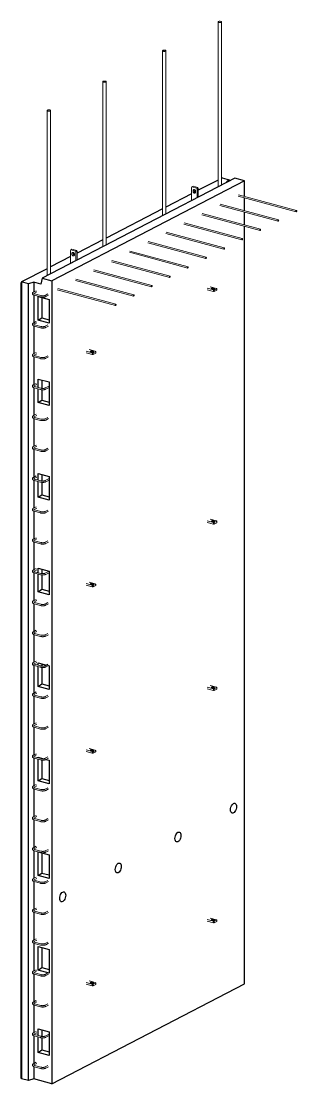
# Model space of a CAD drawing. Header units: millimetres. Extents: x -2992 to 10800, y 1067 to 19104.
# Drawn here: x 9178 to 10800, y 5946 to 12197 of the extents above; entities that cross this region are included whole.
import ezdxf

# ---------------------------------------------------------------- set-up
doc = ezdxf.new("R2010")
doc.units = ezdxf.units.MM
for name, color, linetype, lineweight in [('A-GENM', 13, 'Continuous', 18), ('A-WALL', 113, 'Continuous', 25), ('S-RBAR', 171, 'Continuous', 18)]:
    doc.layers.add(name, color=color, linetype=linetype, lineweight=lineweight)

# ---------------------------------------------------------------- blocks, each defined once
blk = doc.blocks.new('Rebar Bar - Part 3166313199-431004-3D Ortho')
at = {"layer": 'S-RBAR'}
for p, q in [((-8254.6, 10610.9), (-8270.7, 10602.6)), ((-8267, 10595.5), (-8250.9, 10603.8))]:
    blk.add_line(p, q, dxfattribs=at)
blk = doc.blocks.new('Rebar Bar - Part 2227165887-431004-3D Ortho')
at = {"layer": 'S-RBAR'}
for points in [[(-8270.7, 10602.6, 0), (-8271.3, 10602.3, 0), (-8271.8, 10601.9, 0), (-8272.4, 10601.6, 0), (-8272.9, 10601.2, 0), (-8273.4, 10600.8, 0), (-8273.9, 10600.4, 0), (-8274.3, 10600, 0), (-8274.8, 10599.5, 0), (-8275.2, 10599, 0), (-8275.5, 10598.4, 0), (-8275.9, 10597.8, 0), (-8276.2, 10597.2, 0), (-8276.4, 10596.5, 0), (-8276.5, 10595.8, 0), (-8276.6, 10595.1, 0), (-8276.6, 10594.4, 0), (-8276.6, 10593.7, 0), (-8276.4, 10593, 0), (-8276.2, 10592.3, 0), (-8275.9, 10591.6, 0), (-8275.6, 10591, 0), (-8275.3, 10590.5, 0), (-8274.9, 10590, 0), (-8274.5, 10589.5, 0), (-8274, 10589, 0), (-8273.5, 10588.6, 0), (-8273, 10588.2, 0), (-8272.5, 10587.8, 0), (-8272, 10587.5, 0), (-8271.4, 10587.1, 0), (-8270.8, 10586.8, 0), (-8270.2, 10586.5, 0), (-8269.6, 10586.2, 0), (-8269, 10585.9, 0), (-8268.3, 10585.7, 0), (-8267.7, 10585.4, 0), (-8267, 10585.2, 0), (-8266.3, 10585, 0), (-8265.6, 10584.8, 0), (-8265.4, 10584.7, 0)], [(-8268.7, 10594.3, 0), (-8268.7, 10594.3, 0), (-8268.6, 10594.4, 0), (-8268.5, 10594.5, 0), (-8268.4, 10594.6, 0), (-8268.2, 10594.7, 0), (-8268, 10594.9, 0), (-8267.7, 10595.1, 0), (-8267.5, 10595.2, 0), (-8267.1, 10595.4, 0), (-8267, 10595.5, 0)], [(-8268.7, 10595.1, 0), (-8268.7, 10595.1, 0), (-8268.7, 10595, 0), (-8268.6, 10594.9, 0), (-8268.5, 10594.8, 0), (-8268.4, 10594.7, 0), (-8268.2, 10594.6, 0), (-8268, 10594.4, 0), (-8267.7, 10594.2, 0), (-8267.5, 10594.1, 0), (-8267.1, 10593.9, 0), (-8266.8, 10593.7, 0), (-8266.4, 10593.5, 0), (-8266, 10593.3, 0), (-8265.5, 10593.2, 0), (-8265.1, 10593, 0), (-8264.6, 10592.8, 0), (-8264.1, 10592.7, 0), (-8263.5, 10592.5, 0), (-8263.3, 10592.4, 0)]]:
    blk.add_polyline3d(points, dxfattribs=at)
blk = doc.blocks.new('Rebar Bar - Part 981547073-431004-3D Ortho')
at = {"layer": 'S-RBAR'}
for p, q in [((-8265.4, 10584.7), (-8228.1, 10574.7)), ((-8226, 10582.4), (-8263.3, 10592.4))]:
    blk.add_line(p, q, dxfattribs=at)
blk = doc.blocks.new('Rebar Bar - Part 2227165887-V1-3D Ortho')
at = {"layer": 'S-RBAR'}
for points in [[(-8197.3, 10576.7, 0), (-8197.9, 10576.4, 0), (-8198.5, 10576.1, 0), (-8199.1, 10575.8, 0), (-8199.8, 10575.5, 0), (-8200.4, 10575.3, 0), (-8201.1, 10575.1, 0), (-8201.8, 10574.9, 0), (-8202.6, 10574.7, 0), (-8203.3, 10574.5, 0), (-8204.1, 10574.3, 0), (-8204.8, 10574.1, 0), (-8205.6, 10574, 0), (-8206.4, 10573.8, 0), (-8207.2, 10573.7, 0), (-8208, 10573.6, 0), (-8208.8, 10573.5, 0), (-8209.7, 10573.4, 0), (-8210.5, 10573.3, 0), (-8211.3, 10573.2, 0), (-8212.2, 10573.2, 0), (-8213.1, 10573.1, 0), (-8213.9, 10573.1, 0), (-8214.8, 10573.1, 0), (-8215.6, 10573.1, 0), (-8216.5, 10573.1, 0), (-8217.3, 10573.1, 0), (-8218.2, 10573.2, 0), (-8219.1, 10573.2, 0), (-8219.9, 10573.3, 0), (-8220.7, 10573.4, 0), (-8221.6, 10573.4, 0), (-8222.4, 10573.5, 0), (-8223.2, 10573.7, 0), (-8224, 10573.8, 0), (-8224.8, 10573.9, 0), (-8225.6, 10574.1, 0), (-8226.4, 10574.2, 0), (-8227.1, 10574.4, 0), (-8227.9, 10574.6, 0), (-8228.1, 10574.7, 0)], [(-8200.9, 10583.8, 0), (-8201.3, 10583.6, 0), (-8201.7, 10583.4, 0), (-8202.1, 10583.2, 0), (-8202.6, 10583, 0), (-8203.1, 10582.9, 0), (-8203.6, 10582.7, 0), (-8204.1, 10582.5, 0), (-8204.7, 10582.4, 0), (-8205.2, 10582.2, 0), (-8205.8, 10582.1, 0), (-8206.4, 10582, 0), (-8207.1, 10581.8, 0), (-8207.7, 10581.7, 0), (-8208.4, 10581.6, 0), (-8209.1, 10581.5, 0), (-8209.8, 10581.4, 0), (-8210.5, 10581.3, 0), (-8211.2, 10581.3, 0), (-8211.9, 10581.2, 0), (-8212.6, 10581.2, 0), (-8213.4, 10581.1, 0), (-8214.1, 10581.1, 0), (-8214.8, 10581.1, 0), (-8215.6, 10581.1, 0), (-8216.3, 10581.1, 0), (-8217.1, 10581.1, 0), (-8217.8, 10581.2, 0), (-8218.5, 10581.2, 0), (-8219.2, 10581.3, 0), (-8220, 10581.3, 0), (-8220.7, 10581.4, 0), (-8221.4, 10581.5, 0), (-8222.1, 10581.6, 0), (-8222.7, 10581.7, 0), (-8223.4, 10581.8, 0), (-8224, 10581.9, 0), (-8224.6, 10582, 0), (-8225.2, 10582.2, 0), (-8225.8, 10582.3, 0), (-8226, 10582.4, 0)]]:
    blk.add_polyline3d(points, dxfattribs=at)
blk = doc.blocks.new('Rebar Bar - Part 3131074535-431004-3D Ortho')
at = {"layer": 'S-RBAR'}
for p, q in [((-8184.9, 10592.1), (-8200.9, 10583.8)), ((-8197.3, 10576.7), (-8181.2, 10585))]:
    blk.add_line(p, q, dxfattribs=at)
blk = doc.blocks.new('Rebar Bar - Part 3131074535-V2-3D Ortho')
at = {"layer": 'S-RBAR'}
for p, q in [((-8178.4, 10050.7), (-8200.9, 10039)), ((-8197.3, 10031.9), (-8178.4, 10041.7))]:
    blk.add_line(p, q, dxfattribs=at)
blk = doc.blocks.new('Rebar Bar - Part 3166313199-V3-3D Ortho')
at = {"layer": 'S-RBAR'}
for p, q in [((-8254.6, 7887.3), (-8270.7, 7879)), ((-8267, 7871.9), (-8251.3, 7880))]:
    blk.add_line(p, q, dxfattribs=at)
blk = doc.blocks.new('Rebar Bar - Part 3131074535-V4-3D Ortho')
at = {"layer": 'S-RBAR'}
for p, q in [((-8185.4, 7686.7), (-8200.9, 7678.6)), ((-8197.3, 7671.5), (-8181.2, 7679.8))]:
    blk.add_line(p, q, dxfattribs=at)
blk = doc.blocks.new('Rebar Bar - Part 3131074535-V5-3D Ortho')
at = {"layer": 'S-RBAR'}
for p, q in [((-8184.3, 7324.1), (-8200.9, 7315.4)), ((-8197.3, 7308.3), (-8181.2, 7316.7))]:
    blk.add_line(p, q, dxfattribs=at)
blk = doc.blocks.new('RR spread anchor face based - RR-SA-4_0-240-1726833-3D Ortho')
at = {"layer": 'A-GENM'}
for p, q in [((-8050.4, 10852.5), (-8052.4, 10848.4)), ((-8052.4, 10848.4), (-8052.4, 10772.1)), ((-8050.4, 10852.5), (-8043.4, 10856.1)), ((-8022, 10844.8), (-8050.4, 10852.5)), ((-8043.5, 10826.2), (-8043.5, 10829.9)), ((-8043.4, 10856.1), (-8015, 10848.5)), ((-8036.2, 10835.7), (-8036.5, 10833.6)), ((-8036.5, 10833.6), (-8036.5, 10829.9)), ((-8028.9, 10826), (-8028.9, 10822.3)), ((-8022, 10844.8), (-8015, 10848.5)), ((-8020, 10839.6), (-8022, 10844.8)), ((-8013, 10843.3), (-8020, 10839.6)), ((-8020, 10788.9), (-8020, 10839.6)), ((-8015, 10848.5), (-8013, 10843.3)), ((-8013, 10843.3), (-8013, 10792.6))]:
    blk.add_line(p, q, dxfattribs=at)
for points in [[(-8043.5, 10829.9, 0), (-8043.3, 10832, 0), (-8042.5, 10833.8, 0), (-8041.4, 10835.3, 0), (-8039.9, 10836.2, 0), (-8038.1, 10836.5, 0), (-8036.2, 10836.3, 0), (-8034.3, 10835.5, 0), (-8032.6, 10834.2, 0), (-8031.1, 10832.5, 0), (-8029.9, 10830.4, 0), (-8029.2, 10828.2, 0), (-8028.9, 10826, 0)], [(-8028.9, 10822.3, 0), (-8029.2, 10820.2, 0), (-8029.9, 10818.4, 0), (-8031.1, 10817, 0), (-8032.6, 10816, 0), (-8034.3, 10815.7, 0), (-8036.2, 10815.9, 0), (-8038.1, 10816.7, 0), (-8039.9, 10818, 0), (-8041.4, 10819.7, 0), (-8042.5, 10821.8, 0), (-8043.3, 10824, 0), (-8043.5, 10826.2, 0)], [(-8036.5, 10829.9, 0), (-8036.2, 10827.6, 0), (-8035.5, 10825.4, 0), (-8034.4, 10823.4, 0), (-8032.8, 10821.6, 0), (-8031.1, 10820.3, 0), (-8029.4, 10819.6, 0)], [(-8042.5, 10777.5, 0), (-8041.4, 10778.9, 0), (-8039.9, 10779.8, 0), (-8038.1, 10780.1, 0), (-8037.1, 10780.1, 0)]]:
    blk.add_polyline3d(points, dxfattribs=at)
blk = doc.blocks.new('RR spread anchor face based - RR-SA-2_5-150-1726819-3D Ortho')
at = {"layer": 'A-GENM'}
for p, q in [((-7960.4, 10255.8), (-7923.9, 10245.9)), ((-7906.3, 10255), (-7942.8, 10264.9)), ((-7927.7, 10250.6), (-7932.6, 10252)), ((-7924.4, 10256.2), (-7919.5, 10254.9)), ((-7918.4, 10245.6), (-7903.7, 10253.2)), ((-7903.7, 10253.2), (-7906.3, 10255)), ((-7903.7, 10253.2), (-7903.7, 10243.9)), ((-7923.9, 10236.6), (-7960.4, 10246.5)), ((-7923.9, 10245.9), (-7918.4, 10245.6)), ((-7923.9, 10236.6), (-7923.9, 10245.9)), ((-7918.4, 10236.3), (-7923.9, 10236.6)), ((-7918.4, 10245.6), (-7918.4, 10236.3)), ((-7903.7, 10243.9), (-7918.4, 10236.3))]:
    blk.add_line(p, q, dxfattribs=at)
for points in [[(-7932.6, 10252, 0), (-7933.9, 10252.4, 0), (-7934.9, 10253, 0), (-7935.4, 10253.7, 0), (-7935.4, 10254.3, 0), (-7935, 10255, 0), (-7934.2, 10255.6, 0), (-7932.9, 10256.1, 0), (-7931.3, 10256.5, 0), (-7929.6, 10256.7, 0), (-7927.8, 10256.7, 0), (-7926, 10256.5, 0), (-7924.4, 10256.2, 0)], [(-7919.5, 10254.9, 0), (-7918.2, 10254.4, 0), (-7917.2, 10253.8, 0), (-7916.7, 10253.2, 0), (-7916.6, 10252.5, 0), (-7917.1, 10251.8, 0), (-7917.9, 10251.2, 0), (-7919.2, 10250.7, 0), (-7920.7, 10250.4, 0), (-7922.5, 10250.2, 0), (-7924.3, 10250.2, 0), (-7926.1, 10250.3, 0), (-7927.7, 10250.6, 0)]]:
    blk.add_polyline3d(points, dxfattribs=at)
blk = doc.blocks.new('Rebar Bar - Part 1814174108-431004-3D Ortho')
at = {"layer": 'S-RBAR'}
for p, q in [((-7511, 12023.3), (-7511, 11053)), ((-7491, 11063.4), (-7491, 12023.3))]:
    blk.add_line(p, q, dxfattribs=at)
for points in [[(-7495.2, 12026.3, 0), (-7497.5, 12026.8, 0), (-7500, 12027, 0), (-7502.6, 12027, 0), (-7505.1, 12026.7, 0), (-7507.3, 12026.2, 0), (-7509.1, 12025.5, 0), (-7510.4, 12024.6, 0), (-7511, 12023.7, 0), (-7510.9, 12022.7, 0), (-7510.1, 12021.8, 0), (-7508.8, 12020.9, 0), (-7506.9, 12020.3, 0)], [(-7506.9, 12020.3, 0), (-7504.6, 12019.8, 0), (-7502, 12019.6, 0), (-7499.4, 12019.6, 0), (-7496.9, 12019.9, 0), (-7494.7, 12020.4, 0), (-7492.9, 12021.1, 0), (-7491.7, 12022, 0), (-7491.1, 12022.9, 0), (-7491.1, 12023.9, 0), (-7491.9, 12024.8, 0), (-7493.3, 12025.7, 0), (-7495.2, 12026.3, 0)]]:
    blk.add_polyline3d(points, dxfattribs=at)
blk = doc.blocks.new('Rebar Bar - Part 1026889929-431004-3D Ortho')
at = {"layer": 'S-RBAR'}
for p, q in [((-8188.9, 11671.5), (-8188.9, 10701.2)), ((-8168.9, 10711.6), (-8168.9, 11671.5))]:
    blk.add_line(p, q, dxfattribs=at)
for points in [[(-8173.1, 11674.6, 0), (-8175.4, 11675, 0), (-8177.9, 11675.2, 0), (-8180.5, 11675.2, 0), (-8183, 11674.9, 0), (-8185.3, 11674.4, 0), (-8187, 11673.7, 0), (-8188.3, 11672.8, 0), (-8188.9, 11671.9, 0), (-8188.8, 11670.9, 0), (-8188.1, 11670, 0), (-8186.7, 11669.2, 0), (-8184.8, 11668.5, 0)], [(-8184.8, 11668.5, 0), (-8182.5, 11668, 0), (-8179.9, 11667.8, 0), (-8177.3, 11667.8, 0), (-8174.8, 11668.1, 0), (-8172.6, 11668.6, 0), (-8170.8, 11669.3, 0), (-8169.6, 11670.2, 0), (-8169, 11671.1, 0), (-8169.1, 11672.1, 0), (-8169.8, 11673.1, 0), (-8171.2, 11673.9, 0), (-8173.1, 11674.6, 0)]]:
    blk.add_polyline3d(points, dxfattribs=at)
blk = doc.blocks.new('Rebar Bar - Part 1386382727-431004-3D Ortho')
at = {"layer": 'S-RBAR'}
for p, q in [((-7184, 12193), (-7184, 11222.7)), ((-7164, 11233.1), (-7164, 12193))]:
    blk.add_line(p, q, dxfattribs=at)
for points in [[(-7168.2, 12196, 0), (-7170.5, 12196.5, 0), (-7173, 12196.7, 0), (-7175.6, 12196.7, 0), (-7178.1, 12196.4, 0), (-7180.3, 12195.9, 0), (-7182.1, 12195.2, 0), (-7183.4, 12194.3, 0), (-7184, 12193.4, 0), (-7183.9, 12192.4, 0), (-7183.1, 12191.4, 0), (-7181.8, 12190.6, 0), (-7179.9, 12189.9, 0)], [(-7179.9, 12189.9, 0), (-7177.6, 12189.5, 0), (-7175, 12189.3, 0), (-7172.4, 12189.3, 0), (-7169.9, 12189.6, 0), (-7167.7, 12190.1, 0), (-7165.9, 12190.8, 0), (-7164.7, 12191.6, 0), (-7164.1, 12192.6, 0), (-7164.2, 12193.6, 0), (-7164.9, 12194.5, 0), (-7166.3, 12195.3, 0), (-7168.2, 12196, 0)]]:
    blk.add_polyline3d(points, dxfattribs=at)
blk = doc.blocks.new('Rebar Bar - Part 4226160731-431004-3D Ortho')
at = {"layer": 'S-RBAR'}
for p, q in [((-8129.6, 10616.5), (-7787.5, 10524.1)), ((-7785.4, 10531.9), (-8127.5, 10624.2))]:
    blk.add_line(p, q, dxfattribs=at)
for points in [[(-7784.1, 10529.2, 0), (-7784.2, 10530.1, 0), (-7784.4, 10530.9, 0), (-7784.8, 10531.5, 0), (-7785.2, 10531.8, 0), (-7785.8, 10531.9, 0), (-7786.4, 10531.7, 0), (-7787, 10531.3, 0), (-7787.6, 10530.6, 0), (-7788.1, 10529.8, 0), (-7788.4, 10528.8, 0), (-7788.7, 10527.8, 0), (-7788.8, 10526.8, 0)], [(-7788.8, 10526.8, 0), (-7788.7, 10525.9, 0), (-7788.4, 10525.1, 0), (-7788.1, 10524.5, 0), (-7787.6, 10524.2, 0), (-7787, 10524.1, 0), (-7786.4, 10524.3, 0), (-7785.8, 10524.7, 0), (-7785.2, 10525.4, 0), (-7784.8, 10526.2, 0), (-7784.4, 10527.2, 0), (-7784.2, 10528.2, 0), (-7784.1, 10529.2, 0)]]:
    blk.add_polyline3d(points, dxfattribs=at)
blk = doc.blocks.new('Rebar Bar - Part 4226160731-V6-3D Ortho')
at = {"layer": 'S-RBAR'}
for p, q in [((-8023.1, 10671.6), (-7681.1, 10579.3)), ((-7679, 10587), (-8021.2, 10679.4))]:
    blk.add_line(p, q, dxfattribs=at)
for points in [[(-7677.7, 10584.4, 0), (-7677.8, 10585.3, 0), (-7678.1, 10586.1, 0), (-7678.4, 10586.7, 0), (-7678.9, 10587, 0), (-7679.5, 10587.1, 0), (-7680.1, 10586.9, 0), (-7680.7, 10586.5, 0), (-7681.2, 10585.8, 0), (-7681.7, 10585, 0), (-7682.1, 10584, 0), (-7682.3, 10583, 0), (-7682.4, 10582, 0)], [(-7682.4, 10582, 0), (-7682.3, 10581.1, 0), (-7682.1, 10580.3, 0), (-7681.7, 10579.7, 0), (-7681.2, 10579.4, 0), (-7680.7, 10579.3, 0), (-7680.1, 10579.5, 0), (-7679.5, 10579.9, 0), (-7678.9, 10580.6, 0), (-7678.4, 10581.4, 0), (-7678.1, 10582.4, 0), (-7677.8, 10583.4, 0), (-7677.7, 10584.4, 0)]]:
    blk.add_polyline3d(points, dxfattribs=at)
blk = doc.blocks.new('Rebar Bar - Part 4226160731-V7-3D Ortho')
at = {"layer": 'S-RBAR'}
for p, q in [((-7491.7, 10947.6), (-7149.4, 10855.2)), ((-7147.3, 10863), (-7489.5, 10955.3))]:
    blk.add_line(p, q, dxfattribs=at)
for points in [[(-7146, 10860.3, 0), (-7146.1, 10861.2, 0), (-7146.4, 10862, 0), (-7146.7, 10862.6, 0), (-7147.2, 10862.9, 0), (-7147.8, 10863, 0), (-7148.4, 10862.8, 0), (-7149, 10862.4, 0), (-7149.5, 10861.7, 0), (-7150, 10860.9, 0), (-7150.4, 10859.9, 0), (-7150.6, 10858.9, 0), (-7150.7, 10857.9, 0)], [(-7150.7, 10857.9, 0), (-7150.6, 10857, 0), (-7150.4, 10856.2, 0), (-7150, 10855.6, 0), (-7149.5, 10855.3, 0), (-7149, 10855.2, 0), (-7148.4, 10855.4, 0), (-7147.8, 10855.8, 0), (-7147.2, 10856.5, 0), (-7146.7, 10857.3, 0), (-7146.4, 10858.3, 0), (-7146.1, 10859.3, 0), (-7146, 10860.3, 0)]]:
    blk.add_polyline3d(points, dxfattribs=at)

msp = doc.modelspace()

# ---------------------------------------------------------------- linework, layer by layer
at = {"layer": 'A-WALL'}
for p, q in [((10434.96129, 11273.91006), (9301.36805, 10685.67538)), ((10491.73534, 11258.58796), (9358.14209, 10670.35328)), ((10336.41337, 11262.45335), (10219.78358, 11201.9328)), ((10361.02652, 11275.22539), (10356.23352, 11272.73825)), ((10361.02861, 11275.22483), (10401.58073, 11264.28068)), ((10401.58073, 11264.28068), (10386.29439, 11249.95067)), ((10401.58073, 11264.28068), (10401.58073, 11256.5885)), ((10491.73534, 11258.58796), (10434.96129, 11273.91006)), ((10491.73534, 11166.34233), (10491.73534, 11258.58796)), ((10203.8425, 11193.66079), (10200.14294, 11191.74104)), ((10386.29439, 11249.95067), (10387.93543, 11249.50779)), ((10180.32106, 11181.45524), (10029.25797, 11103.06685)), ((10491.73534, 11082.46225), (10491.73534, 11158.14654)), ((10009.43782, 11092.78194), (9678.30031, 10920.95085)), ((10491.73534, 10998.58216), (10491.73534, 11074.35578)), ((10491.73534, 6533.79784), (10491.73534, 10990.42773)), ((9658.48016, 10910.66594), (9507.33953, 10832.23732)), ((9491.39845, 10823.96531), (9487.30177, 10821.83949)), ((9467.65579, 10811.64496), (9351.32476, 10751.27944)), ((9331.50461, 10740.99454), (9180.63892, 10662.70858)), ((9180.64082, 10662.71006), (9178.37888, 10658.66019)), ((9178.37888, 5980.237), (9178.37888, 10658.66019)), ((9221.19313, 10651.76387), (9180.64102, 10662.70802)), ((9180.64102, 10662.70802), (9180.64102, 5975.01144)), ((9252.70115, 10661.71599), (9221.19313, 10651.76387)), ((9221.19313, 5964.06729), (9221.19313, 10651.76387)), ((9293.25721, 10650.77078), (9252.70115, 10661.71599)), ((9252.70115, 10661.71599), (9252.70115, 10604.16697)), ((9301.36805, 10685.67538), (9293.25721, 10650.77078)), ((9301.36805, 10685.67538), (9358.14209, 10670.35328)), ((9358.14209, 10670.35328), (9358.14209, 5945.56316)), ((9252.70115, 10595.06341), (9252.70115, 10594.27552)), ((9252.70115, 10585.5683), (9252.70115, 10422.59408)), ((9277.03368, 10437.2246), (9277.03368, 10576.32539)), ((9277.03368, 10576.32539), (9341.92041, 10558.81384)), ((9299.76775, 10570.18994), (9299.76775, 10451.89721)), ((9341.92041, 10558.81384), (9341.92041, 10419.71306)), ((9277.03368, 10437.2246), (9299.76775, 10451.89721)), ((9299.76775, 10451.89721), (9341.92041, 10440.52111)), ((9252.70115, 10413.49051), (9252.70115, 10412.70262)), ((9252.70115, 10403.99541), (9252.70115, 10241.02118)), ((9341.92041, 10419.71306), (9277.03368, 10437.2246)), ((9252.70115, 10231.91762), (9252.70115, 10231.12972)), ((9252.70115, 10222.42251), (9252.70115, 10059.44828)), ((9277.03368, 10042.24087), (9277.03368, 10091.79097)), ((9277.03368, 10091.79097), (9341.92041, 10074.27943)), ((9299.76775, 10085.65553), (9299.76775, 10036.93012)), ((9341.92041, 10074.27943), (9341.92041, 9935.17864)), ((9252.70115, 10050.34472), (9252.70115, 10049.55683)), ((9252.70115, 10040.84961), (9252.70115, 9877.87539)), ((9277.03368, 9952.69018), (9277.03368, 10034.12779)), ((9299.76775, 10028.64643), (9299.76775, 9967.36279)), ((9277.03368, 9952.69018), (9299.76775, 9967.36279)), ((9341.92041, 9935.17864), (9277.03368, 9952.69018)), ((9299.76775, 9967.36279), (9341.92041, 9955.98669)), ((9252.70115, 9868.77183), (9252.70115, 9867.98393)), ((9252.70115, 9859.27672), (9252.70115, 9696.30249)), ((9252.70115, 9687.19893), (9252.70115, 9686.41104)), ((9252.70115, 9677.70382), (9252.70115, 9514.7296)), ((9252.70115, 9505.62603), (9252.70115, 9504.83814)), ((9277.03368, 9497.52218), (9277.03368, 9535.38782)), ((9277.03368, 9535.38782), (9341.92041, 9517.87628)), ((9299.76775, 9529.25238), (9299.76775, 9492.21144)), ((9341.92041, 9517.87628), (9341.92041, 9378.77549)), ((9252.70115, 9496.13093), (9252.70115, 9333.1567)), ((9277.03368, 9396.28703), (9277.03368, 9489.4091)), ((9299.76775, 9483.92774), (9299.76775, 9410.95964)), ((9277.03368, 9396.28703), (9299.76775, 9410.95964)), ((9341.92041, 9378.77549), (9277.03368, 9396.28703)), ((9299.76775, 9410.95964), (9341.92041, 9399.58354)), ((9252.70115, 9324.05314), (9252.70115, 9323.26524)), ((9252.70115, 9314.55803), (9252.70115, 9151.5838)), ((9252.70115, 9142.48024), (9252.70115, 9141.69235)), ((9252.70115, 9132.98513), (9252.70115, 8970.01091)), ((9252.70115, 8960.90735), (9252.70115, 8960.11945)), ((9252.70115, 8951.41224), (9252.70115, 8788.43801)), ((9277.03368, 8952.80349), (9277.03368, 8978.98466)), ((9277.03368, 8978.98466), (9341.92041, 8961.47312)), ((9277.03368, 8839.88387), (9277.03368, 8944.69041)), ((9299.76775, 8972.84922), (9299.76775, 8947.49275)), ((9299.76775, 8939.20906), (9299.76775, 8854.55648)), ((9341.92041, 8961.47312), (9341.92041, 8822.37233)), ((9277.03368, 8839.88387), (9299.76775, 8854.55648)), ((9341.92041, 8822.37233), (9277.03368, 8839.88387)), ((9299.76775, 8854.55648), (9341.92041, 8843.18038)), ((9252.70115, 8779.33445), (9252.70115, 8778.54656)), ((9252.70115, 8769.83934), (9252.70115, 8606.86511)), ((9252.70115, 8597.76155), (9252.70115, 8596.97366)), ((9252.70115, 8588.26644), (9252.70115, 8425.29222)), ((9252.70115, 8416.18866), (9252.70115, 8415.40076)), ((9252.70115, 8406.69355), (9252.70115, 8243.71932)), ((9277.03368, 8408.0848), (9277.03368, 8422.58151)), ((9277.03368, 8422.58151), (9327.34931, 8409.0024)), ((9277.03368, 8283.48072), (9277.03368, 8399.97172)), ((9299.76775, 8416.44607), (9299.76775, 8402.77406)), ((9299.76775, 8394.49037), (9299.76775, 8298.15333)), ((9333.58533, 8407.31943), (9341.92041, 8405.06997)), ((9341.92041, 8405.06997), (9341.92041, 8265.96918)), ((9277.03368, 8283.48072), (9299.76775, 8298.15333)), ((9341.92041, 8265.96918), (9277.03368, 8283.48072)), ((9299.76775, 8298.15333), (9341.92041, 8286.77723)), ((9252.70115, 8234.61576), (9252.70115, 8233.82787)), ((9252.70115, 8225.12065), (9252.70115, 8062.14643)), ((9252.70115, 8053.04286), (9252.70115, 8052.25497)), ((9252.70115, 8043.54776), (9252.70115, 7880.57353)), ((9252.70115, 7871.46997), (9252.70115, 7870.68207)), ((9252.70115, 7861.97486), (9252.70115, 7699.00063)), ((9277.03368, 7863.36612), (9277.03368, 7866.17835)), ((9277.03368, 7866.17835), (9309.10265, 7857.52363)), ((9277.03368, 7727.07757), (9277.03368, 7855.25303)), ((9299.76775, 7860.04291), (9299.76775, 7858.05537)), ((9299.76775, 7849.77168), (9299.76775, 7741.75018)), ((9323.84027, 7853.54626), (9341.92041, 7848.66681)), ((9341.92041, 7848.66681), (9341.92041, 7709.56602)), ((9252.70115, 7689.89707), (9252.70115, 7689.10918)), ((9277.03368, 7727.07757), (9299.76775, 7741.75018)), ((9341.92041, 7709.56602), (9277.03368, 7727.07757)), ((9299.76775, 7741.75018), (9341.92041, 7730.37407)), ((9252.70115, 7680.40196), (9252.70115, 7517.44386)), ((9252.70115, 7508.32418), (9252.70115, 7507.53628)), ((9252.70115, 7498.82907), (9252.70115, 7335.85484)), ((9252.70115, 7326.75128), (9252.70115, 7325.96339)), ((9252.70115, 7317.25617), (9252.70115, 7154.84874)), ((9277.03368, 7170.67441), (9277.03368, 7309.7752)), ((9277.03368, 7309.7752), (9341.92041, 7292.26366)), ((9299.76775, 7303.63976), (9299.76775, 7185.34702)), ((9341.92041, 7292.26366), (9341.92041, 7153.16287)), ((9252.70115, 7145.17838), (9252.70115, 7144.39049)), ((9252.70115, 7135.68328), (9252.70115, 6972.70905)), ((9277.03368, 7170.67441), (9299.76775, 7185.34702)), ((9341.92041, 7153.16287), (9277.03368, 7170.67441)), ((9299.76775, 7185.34702), (9341.92041, 7173.97092)), ((9252.70115, 6963.60549), (9252.70115, 6962.81759)), ((9252.70115, 6954.11038), (9252.70115, 6791.13615)), ((9252.70115, 6782.03259), (9252.70115, 6781.2447)), ((9252.70115, 6772.53748), (9252.70115, 6609.56326)), ((9277.03368, 6614.27126), (9277.03368, 6753.37204)), ((9277.03368, 6753.37204), (9341.92041, 6735.8605)), ((9299.76775, 6747.2366), (9299.76775, 6628.94387)), ((9341.92041, 6735.8605), (9341.92041, 6596.75971)), ((9277.03368, 6614.27126), (9299.76775, 6628.94387)), ((9299.76775, 6628.94387), (9341.91723, 6617.56862)), ((9252.70115, 6600.4597), (9252.70115, 6599.6718)), ((9252.70115, 6590.96459), (9252.70115, 6427.99036)), ((9341.92041, 6596.75971), (9277.03368, 6614.27126)), ((9358.14209, 5945.56316), (10491.73534, 6533.79784)), ((9252.70115, 6418.8868), (9252.70115, 6418.09891)), ((9252.70115, 6409.39169), (9252.70115, 6246.41747)), ((9277.03368, 6229.21005), (9277.03368, 6268.83763)), ((9277.03368, 6268.83763), (9341.92041, 6251.32609)), ((9299.76775, 6262.66268), (9299.76775, 6223.89931)), ((9341.92041, 6251.32609), (9341.92041, 6112.2253)), ((9252.70115, 6237.3139), (9252.70115, 6236.52601)), ((9252.70115, 6227.8188), (9252.70115, 6064.84457)), ((9277.03368, 6129.73684), (9277.03368, 6221.09697)), ((9299.76775, 6215.61561), (9299.76775, 6144.40945)), ((9277.03368, 6129.73684), (9299.76775, 6144.40945)), ((9341.92041, 6112.2253), (9277.03368, 6129.73684)), ((9299.76775, 6144.40945), (9341.92041, 6133.03335)), ((9252.70115, 6055.74101), (9252.70115, 6054.95311)), ((9252.70115, 6046.2459), (9252.70115, 5974.01942)), ((9180.64102, 5975.01144), (9178.37888, 5980.237)), ((9221.19313, 5964.06729), (9180.64102, 5975.01144)), ((9252.70115, 5974.01942), (9221.19313, 5964.06729)), ((9358.14209, 5945.56316), (9252.70115, 5974.01942))]:
    msp.add_line(p, q, dxfattribs=at)
for points in [[(10427.3931, 7539.02913, 0), (10422.85137, 7537.62032, 0), (10418.61916, 7538.20342, 0), (10414.98487, 7540.73869, 0), (10412.19619, 7545.05335, 0), (10410.44315, 7550.85337, 0), (10409.84522, 7557.74349, 0), (10410.44315, 7565.25415, 0), (10412.19619, 7572.87351, 0), (10414.98487, 7580.08234, 0), (10418.61916, 7586.38935, 0), (10422.85137, 7591.36474, 0), (10427.3931, 7594.66944, 0)], [(10427.3931, 7594.66944, 0), (10431.93483, 7596.07825, 0), (10436.16704, 7595.49515, 0), (10439.80133, 7592.95988, 0), (10442.59001, 7588.64522, 0), (10444.34305, 7582.8452, 0), (10444.94098, 7575.95509, 0), (10444.34305, 7568.44443, 0), (10442.59001, 7560.82506, 0), (10439.80133, 7553.61624, 0), (10436.16704, 7547.30922, 0), (10431.93483, 7542.33383, 0), (10427.3931, 7539.02913, 0)], [(10100.41755, 7369.35772, 0), (10095.87582, 7367.94892, 0), (10091.6436, 7368.53202, 0), (10088.00932, 7371.06729, 0), (10085.22063, 7375.38195, 0), (10083.46759, 7381.18197, 0), (10082.86966, 7388.07208, 0), (10083.46759, 7395.58274, 0), (10085.22063, 7403.2021, 0), (10088.00932, 7410.41093, 0), (10091.6436, 7416.71794, 0), (10095.87582, 7421.69333, 0), (10100.41755, 7424.99804, 0)], [(10100.41755, 7424.99804, 0), (10104.95927, 7426.40684, 0), (10109.19149, 7425.82374, 0), (10112.82577, 7423.28848, 0), (10115.61446, 7418.97381, 0), (10117.3675, 7413.17379, 0), (10117.96543, 7406.28368, 0), (10117.3675, 7398.77302, 0), (10115.61446, 7391.15366, 0), (10112.82577, 7383.94483, 0), (10109.19149, 7377.63782, 0), (10104.95927, 7372.66243, 0), (10100.41755, 7369.35772, 0)], [(9749.45989, 7187.24172, 0), (9744.91816, 7185.83292, 0), (9740.68594, 7186.41602, 0), (9737.05166, 7188.95129, 0), (9734.26297, 7193.26595, 0), (9732.50993, 7199.06597, 0), (9731.912, 7205.95608, 0), (9732.50993, 7213.46674, 0), (9734.26297, 7221.08611, 0), (9737.05166, 7228.29493, 0), (9740.68594, 7234.60194, 0), (9744.91816, 7239.57734, 0), (9749.45989, 7242.88204, 0)], [(9749.45989, 7242.88204, 0), (9754.00161, 7244.29084, 0), (9758.23383, 7243.70774, 0), (9761.86811, 7241.17248, 0), (9764.6568, 7236.85781, 0), (9766.40984, 7231.05779, 0), (9767.00777, 7224.16768, 0), (9766.40984, 7216.65702, 0), (9764.6568, 7209.03766, 0), (9761.86811, 7201.82883, 0), (9758.23383, 7195.52182, 0), (9754.00161, 7190.54643, 0), (9749.45989, 7187.24172, 0)], [(9422.48433, 7017.57032, 0), (9417.94261, 7016.16151, 0), (9413.71039, 7016.74461, 0), (9410.0761, 7019.27988, 0), (9407.28742, 7023.59454, 0), (9405.53438, 7029.39456, 0), (9404.93645, 7036.28467, 0), (9405.53438, 7043.79533, 0), (9407.28742, 7051.4147, 0), (9410.0761, 7058.62352, 0), (9413.71039, 7064.93054, 0), (9417.94261, 7069.90593, 0), (9422.48433, 7073.21063, 0)], [(9422.48433, 7073.21063, 0), (9427.02606, 7074.61944, 0), (9431.25827, 7074.03634, 0), (9434.89256, 7071.50107, 0), (9437.68124, 7067.18641, 0), (9439.43429, 7061.38639, 0), (9440.03221, 7054.49627, 0), (9439.43429, 7046.98562, 0), (9437.68124, 7039.36625, 0), (9434.89256, 7032.15743, 0), (9431.25827, 7025.85041, 0), (9427.02606, 7020.87502, 0), (9422.48433, 7017.57032, 0)]]:
    msp.add_polyline3d(points, dxfattribs=at)

# ---------------------------------------------------------------- block references
at = {"layer": 'A-GENM'}
for name, p in [('RR spread anchor face based - RR-SA-4_0-240-1726833-3D Ortho', (18232.75525, 369.69548)), ('RR spread anchor face based - RR-SA-4_0-240-1726833-3D Ortho', (17520.3112, 0)), ('RR spread anchor face based - RR-SA-2_5-150-1726819-3D Ortho', (18232.75525, 369.69548)), ('RR spread anchor face based - RR-SA-2_5-150-1726819-3D Ortho', (17520.3112, 0)), ('RR spread anchor face based - RR-SA-2_5-150-1726819-3D Ortho', (18232.75525, -998.12894)), ('RR spread anchor face based - RR-SA-2_5-150-1726819-3D Ortho', (17520.3112, -1367.82442)), ('RR spread anchor face based - RR-SA-2_5-150-1726819-3D Ortho', (18232.75525, -1976.56389)), ('RR spread anchor face based - RR-SA-2_5-150-1726819-3D Ortho', (17520.3112, -2346.25937)), ('RR spread anchor face based - RR-SA-2_5-150-1726819-3D Ortho', (18232.75525, -3344.38831)), ('RR spread anchor face based - RR-SA-2_5-150-1726819-3D Ortho', (17520.3112, -3714.08379))]:
    msp.add_blockref(name, p, dxfattribs=at)
at = {"layer": 'S-RBAR'}
for name, p in [('Rebar Bar - Part 1386382727-431004-3D Ortho', (17520.3112, 0)), ('Rebar Bar - Part 1814174108-431004-3D Ortho', (17520.3112, 0)), ('Rebar Bar - Part 1814174108-431004-3D Ortho', (17169.35354, -182.116)), ('Rebar Bar - Part 1026889929-431004-3D Ortho', (17520.3112, 0)), ('Rebar Bar - Part 4226160731-431004-3D Ortho', (18583.71291, 551.81148)), ('Rebar Bar - Part 4226160731-431004-3D Ortho', (18371.03257, 441.44918)), ('Rebar Bar - Part 4226160731-431004-3D Ortho', (18477.37274, 496.63033)), ('Rebar Bar - Part 4226160731-431004-3D Ortho', (18264.6924, 386.26803)), ('Rebar Bar - Part 4226160731-V7-3D Ortho', (17520.3112, 0)), ('Rebar Bar - Part 4226160731-431004-3D Ortho', (18052.01205, 275.90574)), ('Rebar Bar - Part 4226160731-431004-3D Ortho', (17945.67188, 220.72459)), ('Rebar Bar - Part 4226160731-431004-3D Ortho', (17839.33171, 165.54344)), ('Rebar Bar - Part 4226160731-431004-3D Ortho', (17732.99154, 110.3623)), ('Rebar Bar - Part 4226160731-V6-3D Ortho', (17520.3112, 0)), ('Rebar Bar - Part 2227165887-431004-3D Ortho', (17520.3112, 0)), ('Rebar Bar - Part 3166313199-431004-3D Ortho', (17520.3112, 0)), ('Rebar Bar - Part 981547073-431004-3D Ortho', (17520.3112, 0)), ('Rebar Bar - Part 2227165887-V1-3D Ortho', (17520.3112, 0)), ('Rebar Bar - Part 3131074535-431004-3D Ortho', (17520.3112, 0)), ('Rebar Bar - Part 4226160731-431004-3D Ortho', (17520.3112, 0)), ('Rebar Bar - Part 2227165887-431004-3D Ortho', (17520.3112, -181.5729)), ('Rebar Bar - Part 3166313199-431004-3D Ortho', (17520.3112, -181.5729)), ('Rebar Bar - Part 981547073-431004-3D Ortho', (17520.3112, -181.5729)), ('Rebar Bar - Part 2227165887-V1-3D Ortho', (17520.3112, -181.5729)), ('Rebar Bar - Part 3131074535-431004-3D Ortho', (17520.3112, -181.5729)), ('Rebar Bar - Part 2227165887-431004-3D Ortho', (17520.3112, -363.14579)), ('Rebar Bar - Part 3166313199-431004-3D Ortho', (17520.3112, -363.14579)), ('Rebar Bar - Part 981547073-431004-3D Ortho', (17520.3112, -363.14579)), ('Rebar Bar - Part 2227165887-V1-3D Ortho', (17520.3112, -363.14579)), ('Rebar Bar - Part 3131074535-431004-3D Ortho', (17520.3112, -363.14579)), ('Rebar Bar - Part 3166313199-431004-3D Ortho', (17520.3112, -544.71869)), ('Rebar Bar - Part 2227165887-431004-3D Ortho', (17520.3112, -544.71869)), ('Rebar Bar - Part 981547073-431004-3D Ortho', (17520.3112, -544.71869)), ('Rebar Bar - Part 2227165887-V1-3D Ortho', (17520.3112, -544.71869)), ('Rebar Bar - Part 3131074535-V2-3D Ortho', (17520.3112, 0)), ('Rebar Bar - Part 3166313199-431004-3D Ortho', (17520.3112, -726.29158)), ('Rebar Bar - Part 2227165887-431004-3D Ortho', (17520.3112, -726.29158)), ('Rebar Bar - Part 981547073-431004-3D Ortho', (17520.3112, -726.29158)), ('Rebar Bar - Part 2227165887-V1-3D Ortho', (17520.3112, -726.29158)), ('Rebar Bar - Part 3131074535-431004-3D Ortho', (17520.3112, -726.29158)), ('Rebar Bar - Part 2227165887-431004-3D Ortho', (17520.3112, -907.86448)), ('Rebar Bar - Part 3166313199-431004-3D Ortho', (17520.3112, -907.86448)), ('Rebar Bar - Part 981547073-431004-3D Ortho', (17520.3112, -907.86448)), ('Rebar Bar - Part 2227165887-V1-3D Ortho', (17520.3112, -907.86448)), ('Rebar Bar - Part 3131074535-431004-3D Ortho', (17520.3112, -907.86448)), ('Rebar Bar - Part 2227165887-431004-3D Ortho', (17520.3112, -1089.43738)), ('Rebar Bar - Part 3166313199-431004-3D Ortho', (17520.3112, -1089.43738)), ('Rebar Bar - Part 981547073-431004-3D Ortho', (17520.3112, -1089.43738)), ('Rebar Bar - Part 3131074535-V2-3D Ortho', (17520.3112, -544.71869)), ('Rebar Bar - Part 2227165887-V1-3D Ortho', (17520.3112, -1089.43738)), ('Rebar Bar - Part 2227165887-431004-3D Ortho', (17520.3112, -1271.01027)), ('Rebar Bar - Part 3166313199-431004-3D Ortho', (17520.3112, -1271.01027)), ('Rebar Bar - Part 981547073-431004-3D Ortho', (17520.3112, -1271.01027)), ('Rebar Bar - Part 3131074535-431004-3D Ortho', (17520.3112, -1271.01027)), ('Rebar Bar - Part 2227165887-V1-3D Ortho', (17520.3112, -1271.01027)), ('Rebar Bar - Part 2227165887-431004-3D Ortho', (17520.3112, -1452.58317)), ('Rebar Bar - Part 3166313199-431004-3D Ortho', (17520.3112, -1452.58317)), ('Rebar Bar - Part 981547073-431004-3D Ortho', (17520.3112, -1452.58317)), ('Rebar Bar - Part 2227165887-V1-3D Ortho', (17520.3112, -1452.58317)), ('Rebar Bar - Part 3131074535-431004-3D Ortho', (17520.3112, -1452.58317)), ('Rebar Bar - Part 2227165887-431004-3D Ortho', (17520.3112, -1634.15606)), ('Rebar Bar - Part 3166313199-431004-3D Ortho', (17520.3112, -1634.15606)), ('Rebar Bar - Part 981547073-431004-3D Ortho', (17520.3112, -1634.15606)), ('Rebar Bar - Part 2227165887-V1-3D Ortho', (17520.3112, -1634.15606)), ('Rebar Bar - Part 3131074535-V2-3D Ortho', (17520.3112, -1089.43738)), ('Rebar Bar - Part 2227165887-431004-3D Ortho', (17520.3112, -1815.72896)), ('Rebar Bar - Part 3166313199-431004-3D Ortho', (17520.3112, -1815.72896)), ('Rebar Bar - Part 981547073-431004-3D Ortho', (17520.3112, -1815.72896)), ('Rebar Bar - Part 2227165887-V1-3D Ortho', (17520.3112, -1815.72896)), ('Rebar Bar - Part 3131074535-431004-3D Ortho', (17520.3112, -1815.72896)), ('Rebar Bar - Part 2227165887-431004-3D Ortho', (17520.3112, -1997.30186)), ('Rebar Bar - Part 3166313199-431004-3D Ortho', (17520.3112, -1997.30186)), ('Rebar Bar - Part 981547073-431004-3D Ortho', (17520.3112, -1997.30186)), ('Rebar Bar - Part 2227165887-V1-3D Ortho', (17520.3112, -1997.30186)), ('Rebar Bar - Part 3131074535-431004-3D Ortho', (17520.3112, -1997.30186)), ('Rebar Bar - Part 2227165887-431004-3D Ortho', (17520.3112, -2178.87475)), ('Rebar Bar - Part 3166313199-431004-3D Ortho', (17520.3112, -2178.87475)), ('Rebar Bar - Part 981547073-431004-3D Ortho', (17520.3112, -2178.87475)), ('Rebar Bar - Part 2227165887-V1-3D Ortho', (17520.3112, -2178.87475)), ('Rebar Bar - Part 3131074535-431004-3D Ortho', (17520.3112, -2178.87475)), ('Rebar Bar - Part 2227165887-431004-3D Ortho', (17520.3112, -2360.44765)), ('Rebar Bar - Part 3166313199-431004-3D Ortho', (17520.3112, -2360.44765)), ('Rebar Bar - Part 981547073-431004-3D Ortho', (17520.3112, -2360.44765)), ('Rebar Bar - Part 2227165887-V1-3D Ortho', (17520.3112, -2360.44765)), ('Rebar Bar - Part 3131074535-431004-3D Ortho', (17520.3112, -2360.44765)), ('Rebar Bar - Part 3166313199-431004-3D Ortho', (17520.3112, -2542.02055)), ('Rebar Bar - Part 2227165887-431004-3D Ortho', (17520.3112, -2542.02055)), ('Rebar Bar - Part 981547073-431004-3D Ortho', (17520.3112, -2542.02055)), ('Rebar Bar - Part 2227165887-V1-3D Ortho', (17520.3112, -2542.02055)), ('Rebar Bar - Part 3131074535-431004-3D Ortho', (17520.3112, -2542.02055)), ('Rebar Bar - Part 2227165887-431004-3D Ortho', (17520.3112, -2723.59344)), ('Rebar Bar - Part 3166313199-V3-3D Ortho', (17520.3112, 0)), ('Rebar Bar - Part 981547073-431004-3D Ortho', (17520.3112, -2723.59344)), ('Rebar Bar - Part 2227165887-V1-3D Ortho', (17520.3112, -2723.59344)), ('Rebar Bar - Part 3131074535-431004-3D Ortho', (17520.3112, -2723.59344)), ('Rebar Bar - Part 2227165887-431004-3D Ortho', (17520.3112, -2905.16634)), ('Rebar Bar - Part 3166313199-431004-3D Ortho', (17520.3112, -2905.16634)), ('Rebar Bar - Part 981547073-431004-3D Ortho', (17520.3112, -2905.16634)), ('Rebar Bar - Part 2227165887-V1-3D Ortho', (17520.3112, -2905.16634)), ('Rebar Bar - Part 3131074535-V4-3D Ortho', (17520.3112, 0)), ('Rebar Bar - Part 2227165887-431004-3D Ortho', (17520.3112, -3086.73923)), ('Rebar Bar - Part 3166313199-431004-3D Ortho', (17520.3112, -3086.73923)), ('Rebar Bar - Part 981547073-431004-3D Ortho', (17520.3112, -3086.73923)), ('Rebar Bar - Part 3131074535-431004-3D Ortho', (17520.3112, -3086.73923)), ('Rebar Bar - Part 2227165887-V1-3D Ortho', (17520.3112, -3086.73923)), ('Rebar Bar - Part 2227165887-431004-3D Ortho', (17520.3112, -3268.31213)), ('Rebar Bar - Part 3166313199-431004-3D Ortho', (17520.3112, -3268.31213)), ('Rebar Bar - Part 981547073-431004-3D Ortho', (17520.3112, -3268.31213)), ('Rebar Bar - Part 2227165887-V1-3D Ortho', (17520.3112, -3268.31213)), ('Rebar Bar - Part 3131074535-V5-3D Ortho', (17520.3112, 0)), ('Rebar Bar - Part 2227165887-431004-3D Ortho', (17520.3112, -3449.88503)), ('Rebar Bar - Part 3166313199-431004-3D Ortho', (17520.3112, -3449.88503)), ('Rebar Bar - Part 981547073-431004-3D Ortho', (17520.3112, -3449.88503)), ('Rebar Bar - Part 2227165887-V1-3D Ortho', (17520.3112, -3449.88503)), ('Rebar Bar - Part 3131074535-431004-3D Ortho', (17520.3112, -3449.88503)), ('Rebar Bar - Part 2227165887-431004-3D Ortho', (17520.3112, -3631.45792)), ('Rebar Bar - Part 3166313199-431004-3D Ortho', (17520.3112, -3631.45792)), ('Rebar Bar - Part 981547073-431004-3D Ortho', (17520.3112, -3631.45792)), ('Rebar Bar - Part 2227165887-V1-3D Ortho', (17520.3112, -3631.45792)), ('Rebar Bar - Part 3131074535-431004-3D Ortho', (17520.3112, -3631.45792)), ('Rebar Bar - Part 2227165887-431004-3D Ortho', (17520.3112, -3813.03082)), ('Rebar Bar - Part 3166313199-431004-3D Ortho', (17520.3112, -3813.03082)), ('Rebar Bar - Part 981547073-431004-3D Ortho', (17520.3112, -3813.03082)), ('Rebar Bar - Part 2227165887-V1-3D Ortho', (17520.3112, -3813.03082)), ('Rebar Bar - Part 3131074535-431004-3D Ortho', (17520.3112, -3813.03082)), ('Rebar Bar - Part 2227165887-431004-3D Ortho', (17520.3112, -3994.60371)), ('Rebar Bar - Part 3166313199-431004-3D Ortho', (17520.3112, -3994.60371)), ('Rebar Bar - Part 981547073-431004-3D Ortho', (17520.3112, -3994.60371)), ('Rebar Bar - Part 2227165887-V1-3D Ortho', (17520.3112, -3994.60371)), ('Rebar Bar - Part 3131074535-431004-3D Ortho', (17520.3112, -3994.60371)), ('Rebar Bar - Part 2227165887-431004-3D Ortho', (17520.3112, -4176.17661)), ('Rebar Bar - Part 3166313199-431004-3D Ortho', (17520.3112, -4176.17661)), ('Rebar Bar - Part 981547073-431004-3D Ortho', (17520.3112, -4176.17661)), ('Rebar Bar - Part 2227165887-V1-3D Ortho', (17520.3112, -4176.17661)), ('Rebar Bar - Part 3131074535-431004-3D Ortho', (17520.3112, -4176.17661)), ('Rebar Bar - Part 3166313199-431004-3D Ortho', (17520.3112, -4357.74951)), ('Rebar Bar - Part 2227165887-431004-3D Ortho', (17520.3112, -4357.74951)), ('Rebar Bar - Part 981547073-431004-3D Ortho', (17520.3112, -4357.74951)), ('Rebar Bar - Part 2227165887-V1-3D Ortho', (17520.3112, -4357.74951)), ('Rebar Bar - Part 3131074535-V2-3D Ortho', (17520.3112, -3813.03082)), ('Rebar Bar - Part 3166313199-431004-3D Ortho', (17520.3112, -4539.3224)), ('Rebar Bar - Part 2227165887-431004-3D Ortho', (17520.3112, -4539.3224)), ('Rebar Bar - Part 981547073-431004-3D Ortho', (17520.3112, -4539.3224)), ('Rebar Bar - Part 2227165887-V1-3D Ortho', (17520.3112, -4539.3224)), ('Rebar Bar - Part 3131074535-431004-3D Ortho', (17520.3112, -4539.3224))]:
    msp.add_blockref(name, p, dxfattribs=at)

doc.saveas('drawing.dxf')
